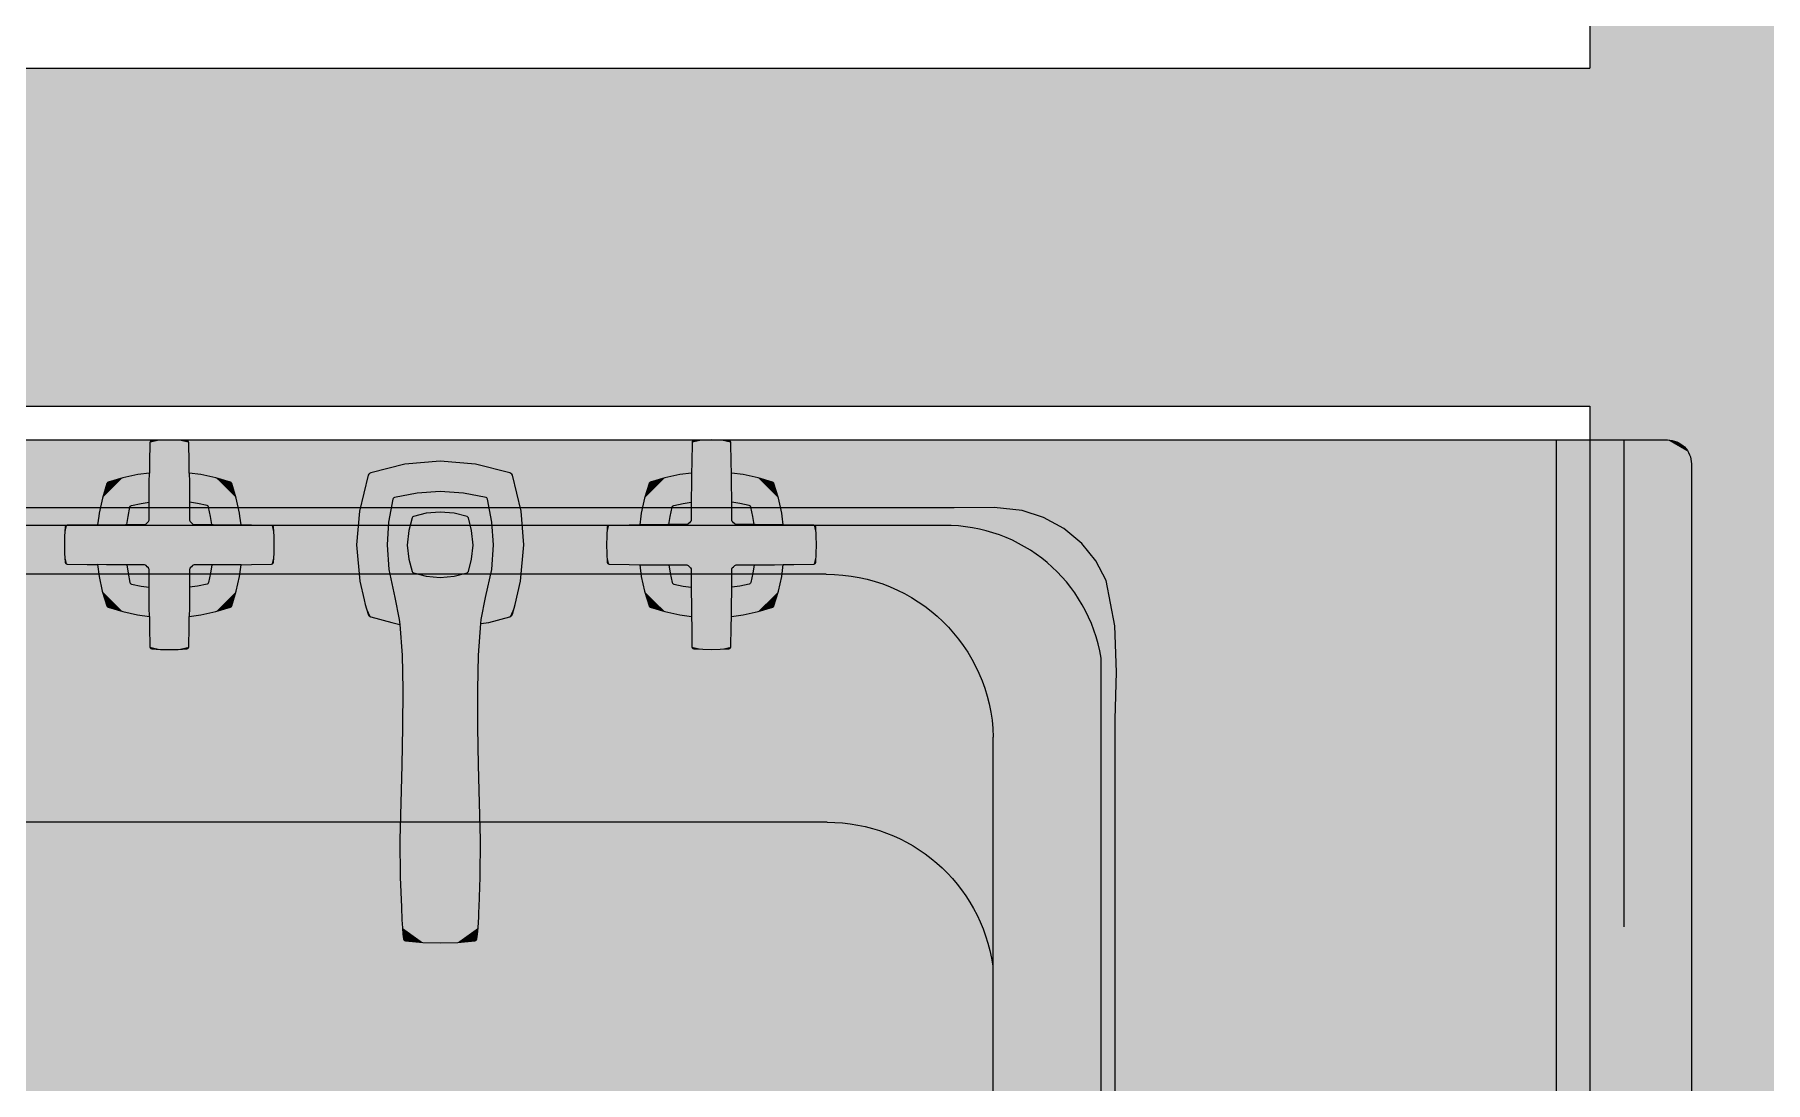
# Model space of a CAD drawing. Header units: inches. Extents: x 99 to 12024, y -5408 to 2559.
# Drawn here: x 8989.62 to 9015.21, y -5287.82 to -5272.32 of the extents above; entities that cross this region are included whole.
import ezdxf

# ---------------------------------------------------------------- set-up
doc = ezdxf.new("R2010")
doc.units = ezdxf.units.IN
doc.header["$LTSCALE"] = 96
doc.header["$MEASUREMENT"] = 0
doc.linetypes.add('Dot', pattern=[0.15, 0.075, -0.075])
for name, color, linetype, lineweight, true_color in [('Cabinets_  Base', 7, 'Dot', 5, 0xd4b6b5), ('Cabinets_ Countertops', 7, 'Continuous', 5, 0x804040), ('CAD_  Default', 7, 'Continuous', 18, 0x000000)]:
    doc.layers.add(name, color=color, linetype=linetype, lineweight=lineweight, true_color=true_color)
doc.layers.add('Fixtures_ Interior', color=231, linetype='Continuous', lineweight=0)
doc.layers.add('Walls_  Normal', color=6, linetype='Continuous', lineweight=13)

# ---------------------------------------------------------------- blocks, each defined once
blk = doc.blocks.new('K-19022-3  Park Falls Utility Sink CAD BLOCK')
at = {"layer": 'Fixtures_ Interior', "color": 17, "lineweight": 0, "true_color": 0x804040, "transparency": 33554687}
blk.add_lwpolyline([(-10.495, 2.554), (-10.493, 18.86), (-10.514, 19.551), (-10.488, 20.237), (-10.357, 20.906), (-10.206, 21.197), (-9.999, 21.454), (-9.734, 21.675), (-9.429, 21.841), (-9.113, 21.943), (-8.701, 21.986), (-8.106, 21.982), (8.106, 21.982)], dxfattribs=at)
blk.add_lwpolyline([(6.38, 21, -0.498732), (8.787, 18.594), (8.787, 3.748, -0.472781), (6.417, 1.378), (-6.319, 1.378, -0.363053), (-8.688, 3.748), (-8.688, 18.594, -0.407539), (-6.213, 21)], format="xyb", close=True, dxfattribs=at)
blk.add_lwpolyline([(-8.679, 15.211, -0.374246), (-6.228, 17.333), (6.365, 17.333, -0.437782), (8.789, 15.351)], format="xyb", dxfattribs=at)
at = {"layer": 'Fixtures_ Interior', "color": 7, "lineweight": 0, "true_color": 0xffffff, "transparency": 33554687}
for points in [[(-10.514, 19.551), (-10.488, 20.237), (-10.514, 19.551), (-8.106, 21.982)], [(-10.493, 18.86), (-10.514, 19.551), (-10.493, 18.86), (-8.106, 21.982)], [(-10.493, 18.86), (-8.106, 21.982), (-10.493, 18.86), (10.493, 18.86)], [(-9.113, 21.943), (-8.701, 21.986), (-9.113, 21.943), (-10.488, 20.237)], [(-10.488, 20.237), (-8.701, 21.986), (-10.488, 20.237), (-8.106, 21.982)], [(-10.488, 20.237), (-9.429, 21.841), (-10.488, 20.237), (-9.113, 21.943)], [(-10.357, 20.906), (-9.429, 21.841), (-10.357, 20.906), (-10.488, 20.237)], [(-9.734, 21.675), (-9.429, 21.841), (-9.734, 21.675), (-10.357, 20.906)], [(-8.106, 21.982), (8.106, 21.982), (-8.106, 21.982), (10.493, 18.86)], [(-10.357, 20.906), (-9.999, 21.454), (-10.357, 20.906), (-9.734, 21.675)], [(-10.206, 21.197), (-9.999, 21.454), (-10.206, 21.197), (-10.357, 20.906)], [(-10.493, 18.86), (10.493, 18.86), (-10.493, 18.86), (-10.495, 2.554)], [(-10.495, 2.554), (10.493, 18.86), (-10.495, 2.554), (8.106, 0.004)]]:
    blk.add_solid(points, dxfattribs=at)
blk = doc.blocks.new('K-16232-3  Margaux Widespread Bathroom Sink Faucet')
at = {"layer": 'Fixtures_ Interior', "color": 17, "lineweight": 0, "true_color": 0x804040, "transparency": 33554687}
for points in [[(-2.489, 6.167), (-2.474, 6.163), (-2.464, 6.153), (-2.459, 6.138), (-2.453, 6.009), (-2.45, 5.88), (-2.453, 5.752), (-2.459, 5.622), (-2.464, 5.608), (-2.474, 5.598), (-2.489, 5.593), (-2.785, 5.589), (-2.94, 5.586), (-2.962, 5.413), (-3.01, 5.193), (-3.077, 4.978), (-3.081, 4.97), (-3.087, 4.964), (-3.095, 4.959), (-3.312, 4.893), (-3.531, 4.845), (-3.703, 4.822), (-3.706, 4.668), (-3.71, 4.372), (-3.715, 4.357), (-3.725, 4.347), (-3.739, 4.342), (-3.869, 4.336), (-3.997, 4.333), (-4.126, 4.336), (-4.255, 4.342), (-4.27, 4.347), (-4.28, 4.357), (-4.284, 4.372), (-4.289, 4.668), (-4.291, 4.822), (-4.465, 4.845), (-4.684, 4.893), (-4.901, 4.959), (-4.909, 4.964), (-4.915, 4.97), (-4.919, 4.978), (-4.986, 5.193), (-5.034, 5.413), (-5.056, 5.587), (-5.21, 5.589), (-5.506, 5.594), (-5.521, 5.598), (-5.531, 5.608), (-5.536, 5.623), (-5.542, 5.752), (-5.545, 5.881), (-5.542, 6.009), (-5.536, 6.139), (-5.531, 6.153), (-5.521, 6.163), (-5.506, 6.168), (-5.21, 6.172), (-5.057, 6.175), (-5.039, 6.305), (-5.034, 6.349), (-4.985, 6.569), (-4.919, 6.784), (-4.915, 6.792), (-4.909, 6.799), (-4.9, 6.803), (-4.684, 6.869), (-4.463, 6.917), (-4.292, 6.94), (-4.289, 7.093), (-4.285, 7.389), (-4.28, 7.404), (-4.27, 7.414), (-4.256, 7.419), (-4.126, 7.425), (-3.998, 7.428), (-3.869, 7.425), (-3.74, 7.419), (-3.725, 7.414), (-3.715, 7.404), (-3.711, 7.389), (-3.706, 7.093), (-3.704, 6.94), (-3.533, 6.917), (-3.312, 6.869), (-3.095, 6.803), (-3.087, 6.799), (-3.081, 6.792), (-3.077, 6.784), (-3.011, 6.569), (-2.962, 6.349), (-2.957, 6.305), (-2.939, 6.174), (-2.785, 6.172)], [(2.939, 6.174), (2.957, 6.305), (2.962, 6.349), (3.011, 6.569), (3.077, 6.784), (3.081, 6.792), (3.087, 6.798), (3.095, 6.803), (3.312, 6.869), (3.533, 6.917), (3.704, 6.939), (3.706, 7.092), (3.711, 7.389), (3.715, 7.403), (3.725, 7.413), (3.74, 7.418), (3.869, 7.425), (3.998, 7.427), (4.126, 7.425), (4.256, 7.418), (4.27, 7.413), (4.28, 7.403), (4.285, 7.389), (4.289, 7.092), (4.292, 6.94), (4.463, 6.917), (4.684, 6.869), (4.9, 6.803), (4.909, 6.798), (4.915, 6.792), (4.919, 6.784), (4.985, 6.569), (5.034, 6.349), (5.039, 6.305), (5.057, 6.174), (5.21, 6.172), (5.506, 6.168), (5.521, 6.163), (5.531, 6.153), (5.536, 6.138), (5.542, 6.009), (5.545, 5.881), (5.542, 5.752), (5.536, 5.623), (5.531, 5.608), (5.521, 5.598), (5.506, 5.593), (5.21, 5.589), (5.056, 5.587), (5.034, 5.413), (4.986, 5.193), (4.919, 4.978), (4.915, 4.97), (4.909, 4.964), (4.901, 4.959), (4.684, 4.892), (4.465, 4.845), (4.291, 4.822), (4.289, 4.668), (4.284, 4.372), (4.28, 4.357), (4.27, 4.347), (4.255, 4.342), (4.126, 4.335), (3.997, 4.333), (3.869, 4.335), (3.739, 4.342), (3.725, 4.347), (3.715, 4.357), (3.71, 4.372), (3.706, 4.668), (3.703, 4.822), (3.531, 4.845), (3.312, 4.892), (3.095, 4.959), (3.087, 4.964), (3.081, 4.97), (3.077, 4.978), (3.01, 5.193), (2.962, 5.413), (2.94, 5.586), (2.785, 5.589), (2.489, 5.593), (2.474, 5.598), (2.464, 5.607), (2.459, 5.622), (2.453, 5.751), (2.45, 5.88), (2.453, 6.009), (2.459, 6.138), (2.464, 6.153), (2.474, 6.163), (2.489, 6.167), (2.785, 6.172)], [(-0.713, 4.732), (-1.022, 4.817), (-1.053, 4.839), (-1.062, 4.857), (-1.103, 4.999), (-1.183, 5.343), (-1.23, 5.881), (-1.19, 6.376), (-1.061, 6.906), (-1.052, 6.923), (-1.04, 6.935), (-1.022, 6.945), (-0.519, 7.07), (0.002, 7.113), (0.523, 7.07), (1.027, 6.945), (1.045, 6.935), (1.057, 6.923), (1.066, 6.906), (1.195, 6.376), (1.235, 5.881), (1.188, 5.343), (1.124, 5.067), (1.108, 4.999), (1.067, 4.857), (1.058, 4.839), (1.049, 4.83), (1.027, 4.817), (0.718, 4.732), (0.6, 4.703), (0.565, 4.248), (0.555, 3.74), (0.559, 3.184), (0.568, 2.623), (0.583, 2.066), (0.598, 1.521), (0.593, 0.969), (0.576, 0.525), (0.574, 0.459), (0.571, 0.409), (0.57, 0.387), (0.568, 0.341), (0.561, 0.224), (0.554, 0.126), (0.542, 0.057), (0.537, 0.043), (0.528, 0.033), (0.514, 0.028), (0.26, 0.007), (0.002, 0), (-0.255, 0.007), (-0.509, 0.028), (-0.523, 0.033), (-0.532, 0.043), (-0.537, 0.057), (-0.549, 0.126), (-0.558, 0.224), (-0.565, 0.383), (-0.566, 0.409), (-0.569, 0.459), (-0.572, 0.525), (-0.588, 0.969), (-0.592, 1.521), (-0.579, 2.066), (-0.563, 2.623), (-0.554, 3.184), (-0.551, 3.74), (-0.56, 4.248), (-0.596, 4.715)], [(0.417, 6.276), (0.465, 6.093), (0.488, 5.874), (0.465, 5.668), (0.417, 5.485), (0.413, 5.477), (0.406, 5.47), (0.397, 5.466), (0.208, 5.417), (0.002, 5.399), (-0.203, 5.417), (-0.393, 5.466), (-0.401, 5.47), (-0.406, 5.475), (-0.413, 5.485), (-0.461, 5.668), (-0.484, 5.876), (-0.461, 6.093), (-0.413, 6.276), (-0.407, 6.286), (-0.401, 6.291), (-0.393, 6.296), (-0.203, 6.345), (0.002, 6.363), (0.208, 6.345), (0.397, 6.296), (0.406, 6.291), (0.413, 6.286)]]:
    blk.add_lwpolyline(points, close=True, dxfattribs=at)
for points in [[(-5.057, 6.175), (-4.926, 6.176), (-4.642, 6.179), (-4.362, 6.179), (-4.351, 6.182), (-4.341, 6.189), (-4.323, 6.206), (-4.306, 6.224), (-4.299, 6.234), (-4.296, 6.245), (-4.296, 6.525), (-4.293, 6.809), (-4.292, 6.94)], [(-3.704, 6.94), (-3.702, 6.809), (-3.699, 6.525), (-3.699, 6.245), (-3.696, 6.234), (-3.689, 6.224), (-3.672, 6.206), (-3.654, 6.189), (-3.644, 6.182), (-3.633, 6.18), (-3.353, 6.18), (-2.939, 6.174)], [(3.704, 6.939), (3.702, 6.809), (3.699, 6.525), (3.699, 6.245), (3.696, 6.234), (3.689, 6.224), (3.672, 6.206), (3.654, 6.188), (3.644, 6.182), (3.633, 6.179), (3.353, 6.179), (2.939, 6.174)], [(5.057, 6.174), (4.926, 6.176), (4.642, 6.179), (4.362, 6.179), (4.351, 6.181), (4.341, 6.189), (4.323, 6.206), (4.306, 6.223), (4.299, 6.233), (4.296, 6.245), (4.296, 6.525), (4.293, 6.809), (4.292, 6.94)], [(-0.596, 4.715), (-0.601, 4.774), (-0.667, 5.1), (-0.757, 5.517), (-0.783, 5.877), (-0.76, 6.216), (-0.696, 6.555), (-0.691, 6.565), (-0.684, 6.573), (-0.674, 6.578), (-0.339, 6.643), (0.002, 6.665), (0.344, 6.642), (0.679, 6.578), (0.689, 6.573), (0.696, 6.565), (0.701, 6.555), (0.765, 6.216), (0.787, 5.877), (0.762, 5.517), (0.672, 5.1), (0.606, 4.774), (0.6, 4.703)], [(-4.625, 6.179), (-4.607, 6.3), (-4.578, 6.438), (-4.573, 6.449), (-4.565, 6.457), (-4.554, 6.462), (-4.415, 6.491), (-4.296, 6.508)], [(-3.371, 6.18), (-3.389, 6.3), (-3.418, 6.438), (-3.423, 6.449), (-3.431, 6.457), (-3.442, 6.462), (-3.581, 6.491), (-3.699, 6.508)], [(3.371, 6.179), (3.389, 6.3), (3.418, 6.438), (3.423, 6.449), (3.431, 6.457), (3.442, 6.462), (3.581, 6.49), (3.699, 6.508)], [(4.625, 6.179), (4.607, 6.3), (4.578, 6.438), (4.573, 6.449), (4.565, 6.457), (4.554, 6.462), (4.415, 6.49), (4.296, 6.508)], [(-4.291, 4.822), (-4.293, 4.952), (-4.296, 5.236), (-4.296, 5.516), (-4.298, 5.527), (-4.305, 5.537), (-4.323, 5.555), (-4.341, 5.573), (-4.351, 5.58), (-4.362, 5.582), (-4.642, 5.582), (-4.926, 5.585), (-5.056, 5.587)], [(-4.625, 5.582), (-4.607, 5.462), (-4.578, 5.324), (-4.573, 5.313), (-4.565, 5.305), (-4.554, 5.3), (-4.415, 5.271), (-4.296, 5.253)], [(-2.94, 5.586), (-3.353, 5.582), (-3.633, 5.582), (-3.644, 5.579), (-3.654, 5.572), (-3.672, 5.555), (-3.689, 5.537), (-3.696, 5.527), (-3.699, 5.516), (-3.699, 5.236), (-3.702, 4.952), (-3.703, 4.822)], [(-3.371, 5.582), (-3.389, 5.462), (-3.418, 5.324), (-3.423, 5.313), (-3.431, 5.305), (-3.442, 5.3), (-3.581, 5.271), (-3.699, 5.253)], [(2.94, 5.586), (3.353, 5.582), (3.633, 5.582), (3.644, 5.579), (3.654, 5.572), (3.672, 5.555), (3.689, 5.537), (3.696, 5.527), (3.699, 5.515), (3.699, 5.235), (3.702, 4.951), (3.703, 4.822)], [(3.371, 5.582), (3.389, 5.462), (3.418, 5.324), (3.423, 5.313), (3.431, 5.305), (3.442, 5.3), (3.581, 5.271), (3.699, 5.253)], [(4.291, 4.822), (4.293, 4.951), (4.296, 5.235), (4.296, 5.515), (4.298, 5.527), (4.305, 5.537), (4.323, 5.555), (4.341, 5.572), (4.351, 5.58), (4.362, 5.582), (4.642, 5.582), (4.926, 5.585), (5.056, 5.587)], [(4.625, 5.582), (4.607, 5.462), (4.578, 5.324), (4.573, 5.313), (4.565, 5.305), (4.554, 5.3), (4.415, 5.271), (4.296, 5.253)]]:
    blk.add_lwpolyline(points, dxfattribs=at)
at = {"layer": 'Fixtures_ Interior', "color": 7, "lineweight": 0, "true_color": 0xffffff, "transparency": 33554687}
for points in [[(-4.126, 7.425), (-3.998, 7.428), (-4.126, 7.425), (-4.289, 7.093)], [(-3.998, 7.428), (-3.706, 7.093), (-3.998, 7.428), (-4.289, 7.093)], [(-4.285, 7.389), (-4.126, 7.425), (-4.285, 7.389), (-4.289, 7.093)], [(-4.256, 7.419), (-4.126, 7.425), (-4.256, 7.419), (-4.285, 7.389)], [(-4.285, 7.389), (-4.27, 7.414), (-4.285, 7.389), (-4.256, 7.419)], [(-4.28, 7.404), (-4.27, 7.414), (-4.28, 7.404), (-4.285, 7.389)], [(-3.869, 7.425), (-3.706, 7.093), (-3.869, 7.425), (-3.998, 7.428)], [(-3.869, 7.425), (-3.711, 7.389), (-3.869, 7.425), (-3.706, 7.093)], [(-3.74, 7.419), (-3.711, 7.389), (-3.74, 7.419), (-3.869, 7.425)], [(-3.725, 7.414), (-3.711, 7.389), (-3.725, 7.414), (-3.74, 7.419)], [(-3.715, 7.404), (-3.711, 7.389), (-3.715, 7.404), (-3.725, 7.414)], [(3.869, 7.425), (3.998, 7.427), (3.869, 7.425), (3.706, 7.092)], [(3.998, 7.427), (4.289, 7.092), (3.998, 7.427), (3.706, 7.092)], [(3.711, 7.389), (3.869, 7.425), (3.711, 7.389), (3.706, 7.092)], [(3.74, 7.418), (3.869, 7.425), (3.74, 7.418), (3.711, 7.389)], [(3.711, 7.389), (3.725, 7.413), (3.711, 7.389), (3.74, 7.418)], [(3.715, 7.403), (3.725, 7.413), (3.715, 7.403), (3.711, 7.389)], [(4.126, 7.425), (4.289, 7.092), (4.126, 7.425), (3.998, 7.427)], [(4.126, 7.425), (4.285, 7.389), (4.126, 7.425), (4.289, 7.092)], [(4.256, 7.418), (4.285, 7.389), (4.256, 7.418), (4.126, 7.425)], [(4.27, 7.413), (4.285, 7.389), (4.27, 7.413), (4.256, 7.418)], [(4.28, 7.403), (4.285, 7.389), (4.28, 7.403), (4.27, 7.413)], [(-5.039, 6.305), (-4.292, 6.94), (-5.039, 6.305), (-5.057, 6.175)], [(-5.057, 6.175), (-4.292, 6.94), (-5.057, 6.175), (-2.939, 6.174)], [(-4.463, 6.917), (-4.292, 6.94), (-4.463, 6.917), (-5.039, 6.305)], [(-5.034, 6.349), (-4.463, 6.917), (-5.034, 6.349), (-5.039, 6.305)], [(-4.684, 6.869), (-4.463, 6.917), (-4.684, 6.869), (-5.034, 6.349)], [(-4.289, 7.093), (-3.706, 7.093), (-4.289, 7.093), (-4.292, 6.94)], [(-3.706, 7.093), (-3.704, 6.94), (-3.706, 7.093), (-4.292, 6.94)], [(-4.292, 6.94), (-3.704, 6.94), (-4.292, 6.94), (-2.939, 6.174)], [(-3.533, 6.917), (-2.957, 6.305), (-3.533, 6.917), (-3.704, 6.94)], [(-3.704, 6.94), (-2.957, 6.305), (-3.704, 6.94), (-2.939, 6.174)], [(-3.312, 6.869), (-2.962, 6.349), (-3.312, 6.869), (-3.533, 6.917)], [(-2.962, 6.349), (-2.957, 6.305), (-2.962, 6.349), (-3.533, 6.917)], [(-1.19, 6.376), (0.002, 7.113), (-1.19, 6.376), (-1.23, 5.881)], [(0.002, 7.113), (1.235, 5.881), (0.002, 7.113), (-1.23, 5.881)], [(-0.519, 7.07), (0.002, 7.113), (-0.519, 7.07), (-1.19, 6.376)], [(-1.19, 6.376), (-1.061, 6.906), (-1.19, 6.376), (-0.519, 7.07)], [(-1.061, 6.906), (-1.022, 6.945), (-1.061, 6.906), (-0.519, 7.07)], [(-1.04, 6.935), (-1.022, 6.945), (-1.04, 6.935), (-1.061, 6.906)], [(-1.061, 6.906), (-1.052, 6.923), (-1.061, 6.906), (-1.04, 6.935)], [(0.523, 7.07), (1.195, 6.376), (0.523, 7.07), (0.002, 7.113)], [(1.195, 6.376), (1.235, 5.881), (1.195, 6.376), (0.002, 7.113)], [(0.523, 7.07), (1.027, 6.945), (0.523, 7.07), (1.066, 6.906)], [(1.066, 6.906), (1.195, 6.376), (1.066, 6.906), (0.523, 7.07)], [(1.027, 6.945), (1.045, 6.935), (1.027, 6.945), (1.066, 6.906)], [(1.045, 6.935), (1.057, 6.923), (1.045, 6.935), (1.066, 6.906)], [(2.939, 6.174), (3.704, 6.939), (2.939, 6.174), (4.292, 6.94)], [(4.292, 6.94), (5.057, 6.174), (4.292, 6.94), (2.939, 6.174)], [(2.939, 6.174), (2.957, 6.305), (2.939, 6.174), (3.704, 6.939)], [(2.957, 6.305), (3.533, 6.917), (2.957, 6.305), (3.704, 6.939)], [(2.957, 6.305), (2.962, 6.349), (2.957, 6.305), (3.533, 6.917)], [(2.962, 6.349), (3.312, 6.869), (2.962, 6.349), (3.533, 6.917)], [(3.704, 6.939), (3.706, 7.092), (3.704, 6.939), (4.292, 6.94)], [(3.706, 7.092), (4.289, 7.092), (3.706, 7.092), (4.292, 6.94)], [(4.463, 6.917), (5.039, 6.305), (4.463, 6.917), (4.292, 6.94)], [(4.292, 6.94), (5.039, 6.305), (4.292, 6.94), (5.057, 6.174)], [(4.684, 6.869), (5.034, 6.349), (4.684, 6.869), (4.463, 6.917)], [(5.034, 6.349), (5.039, 6.305), (5.034, 6.349), (4.463, 6.917)], [(-4.985, 6.569), (-4.684, 6.869), (-4.985, 6.569), (-5.034, 6.349)], [(-4.919, 6.784), (-4.684, 6.869), (-4.919, 6.784), (-4.985, 6.569)], [(-4.9, 6.803), (-4.684, 6.869), (-4.9, 6.803), (-4.919, 6.784)], [(-4.919, 6.784), (-4.915, 6.792), (-4.919, 6.784), (-4.9, 6.803)], [(-4.915, 6.792), (-4.909, 6.799), (-4.915, 6.792), (-4.9, 6.803)], [(-3.011, 6.569), (-2.962, 6.349), (-3.011, 6.569), (-3.312, 6.869)], [(-3.095, 6.803), (-3.077, 6.784), (-3.095, 6.803), (-3.312, 6.869)], [(-3.312, 6.869), (-3.077, 6.784), (-3.312, 6.869), (-3.011, 6.569)], [(-3.095, 6.803), (-3.087, 6.799), (-3.095, 6.803), (-3.081, 6.792)], [(-3.081, 6.792), (-3.077, 6.784), (-3.081, 6.792), (-3.095, 6.803)], [(3.011, 6.569), (3.312, 6.869), (3.011, 6.569), (2.962, 6.349)], [(3.011, 6.569), (3.077, 6.784), (3.011, 6.569), (3.312, 6.869)], [(3.077, 6.784), (3.095, 6.803), (3.077, 6.784), (3.312, 6.869)], [(3.081, 6.792), (3.095, 6.803), (3.081, 6.792), (3.077, 6.784)], [(3.087, 6.798), (3.095, 6.803), (3.087, 6.798), (3.081, 6.792)], [(4.985, 6.569), (5.034, 6.349), (4.985, 6.569), (4.684, 6.869)], [(4.9, 6.803), (4.919, 6.784), (4.9, 6.803), (4.684, 6.869)], [(4.684, 6.869), (4.919, 6.784), (4.684, 6.869), (4.985, 6.569)], [(4.9, 6.803), (4.909, 6.798), (4.9, 6.803), (4.915, 6.792)], [(4.915, 6.792), (4.919, 6.784), (4.915, 6.792), (4.9, 6.803)], [(-5.545, 5.881), (-5.542, 6.009), (-5.545, 5.881), (-5.21, 6.172)], [(-5.21, 5.589), (-5.545, 5.881), (-5.21, 5.589), (-5.21, 6.172)], [(-5.506, 6.168), (-5.21, 6.172), (-5.506, 6.168), (-5.542, 6.009)], [(-5.536, 6.139), (-5.506, 6.168), (-5.536, 6.139), (-5.542, 6.009)], [(-5.531, 6.153), (-5.506, 6.168), (-5.531, 6.153), (-5.536, 6.139)], [(-5.521, 6.163), (-5.506, 6.168), (-5.521, 6.163), (-5.531, 6.153)], [(-5.21, 5.589), (-5.21, 6.172), (-5.21, 5.589), (-5.057, 6.175)], [(-5.056, 5.587), (-5.21, 5.589), (-5.056, 5.587), (-5.057, 6.175)], [(-5.057, 6.175), (-2.939, 6.174), (-5.057, 6.175), (-5.056, 5.587)], [(-5.056, 5.587), (-2.939, 6.174), (-5.056, 5.587), (-4.291, 4.822)], [(-4.291, 4.822), (-2.939, 6.174), (-4.291, 4.822), (-2.94, 5.586)], [(-2.785, 5.589), (-2.94, 5.586), (-2.785, 5.589), (-2.939, 6.174)], [(-2.785, 6.172), (-2.785, 5.589), (-2.785, 6.172), (-2.939, 6.174)], [(-2.785, 6.172), (-2.489, 6.167), (-2.785, 6.172), (-2.453, 6.009)], [(-2.785, 6.172), (-2.453, 6.009), (-2.785, 6.172), (-2.45, 5.88)], [(-2.785, 6.172), (-2.45, 5.88), (-2.785, 6.172), (-2.785, 5.589)], [(-2.489, 6.167), (-2.474, 6.163), (-2.489, 6.167), (-2.464, 6.153)], [(-2.464, 6.153), (-2.459, 6.138), (-2.464, 6.153), (-2.489, 6.167)], [(-2.489, 6.167), (-2.459, 6.138), (-2.489, 6.167), (-2.453, 6.009)], [(2.785, 6.172), (2.785, 5.589), (2.785, 6.172), (2.45, 5.88)], [(2.45, 5.88), (2.453, 6.009), (2.45, 5.88), (2.785, 6.172)], [(2.785, 6.172), (2.453, 6.009), (2.785, 6.172), (2.489, 6.167)], [(2.453, 6.009), (2.459, 6.138), (2.453, 6.009), (2.489, 6.167)], [(2.464, 6.153), (2.489, 6.167), (2.464, 6.153), (2.459, 6.138)], [(2.474, 6.163), (2.489, 6.167), (2.474, 6.163), (2.464, 6.153)], [(2.94, 5.586), (2.785, 5.589), (2.94, 5.586), (2.939, 6.174)], [(2.939, 6.174), (2.785, 5.589), (2.939, 6.174), (2.785, 6.172)], [(5.057, 6.174), (5.056, 5.587), (5.057, 6.174), (2.939, 6.174)], [(2.939, 6.174), (5.056, 5.587), (2.939, 6.174), (4.291, 4.822)], [(2.94, 5.586), (2.939, 6.174), (2.94, 5.586), (4.291, 4.822)], [(5.21, 5.589), (5.056, 5.587), (5.21, 5.589), (5.057, 6.174)], [(5.21, 6.172), (5.21, 5.589), (5.21, 6.172), (5.057, 6.174)], [(5.506, 6.168), (5.542, 6.009), (5.506, 6.168), (5.21, 6.172)], [(5.21, 6.172), (5.542, 6.009), (5.21, 6.172), (5.545, 5.881)], [(5.21, 6.172), (5.545, 5.881), (5.21, 6.172), (5.21, 5.589)], [(5.521, 6.163), (5.531, 6.153), (5.521, 6.163), (5.506, 6.168)], [(5.506, 6.168), (5.531, 6.153), (5.506, 6.168), (5.536, 6.138)], [(5.536, 6.138), (5.542, 6.009), (5.536, 6.138), (5.506, 6.168)], [(-5.21, 5.589), (-5.542, 5.752), (-5.21, 5.589), (-5.545, 5.881)], [(-2.45, 5.88), (-2.453, 5.752), (-2.45, 5.88), (-2.785, 5.589)], [(-0.596, 4.715), (-1.183, 5.343), (-0.596, 4.715), (-1.23, 5.881)], [(-1.23, 5.881), (1.235, 5.881), (-1.23, 5.881), (-0.596, 4.715)], [(1.235, 5.881), (0.6, 4.703), (1.235, 5.881), (-0.596, 4.715)], [(1.188, 5.343), (0.6, 4.703), (1.188, 5.343), (1.235, 5.881)], [(2.785, 5.589), (2.453, 5.751), (2.785, 5.589), (2.45, 5.88)], [(5.545, 5.881), (5.542, 5.752), (5.545, 5.881), (5.21, 5.589)], [(-5.536, 5.623), (-5.542, 5.752), (-5.536, 5.623), (-5.506, 5.594)], [(-5.506, 5.594), (-5.542, 5.752), (-5.506, 5.594), (-5.21, 5.589)], [(-5.506, 5.594), (-5.531, 5.608), (-5.506, 5.594), (-5.536, 5.623)], [(-2.453, 5.752), (-2.489, 5.593), (-2.453, 5.752), (-2.785, 5.589)], [(-2.459, 5.622), (-2.489, 5.593), (-2.459, 5.622), (-2.453, 5.752)], [(-2.464, 5.608), (-2.489, 5.593), (-2.464, 5.608), (-2.459, 5.622)], [(2.459, 5.622), (2.453, 5.751), (2.459, 5.622), (2.489, 5.593)], [(2.489, 5.593), (2.453, 5.751), (2.489, 5.593), (2.785, 5.589)], [(2.464, 5.607), (2.459, 5.622), (2.464, 5.607), (2.489, 5.593)], [(5.506, 5.593), (5.21, 5.589), (5.506, 5.593), (5.542, 5.752)], [(5.536, 5.623), (5.506, 5.593), (5.536, 5.623), (5.542, 5.752)], [(5.531, 5.608), (5.506, 5.593), (5.531, 5.608), (5.536, 5.623)], [(-5.521, 5.598), (-5.531, 5.608), (-5.521, 5.598), (-5.506, 5.594)], [(-5.034, 5.413), (-5.056, 5.587), (-5.034, 5.413), (-4.465, 4.845)], [(-4.465, 4.845), (-5.056, 5.587), (-4.465, 4.845), (-4.291, 4.822)], [(-4.684, 4.893), (-4.986, 5.193), (-4.684, 4.893), (-5.034, 5.413)], [(-4.465, 4.845), (-4.684, 4.893), (-4.465, 4.845), (-5.034, 5.413)], [(-2.94, 5.586), (-3.703, 4.822), (-2.94, 5.586), (-4.291, 4.822)], [(-2.962, 5.413), (-3.703, 4.822), (-2.962, 5.413), (-2.94, 5.586)], [(-3.531, 4.845), (-3.703, 4.822), (-3.531, 4.845), (-2.962, 5.413)], [(-2.962, 5.413), (-3.312, 4.893), (-2.962, 5.413), (-3.531, 4.845)], [(-2.962, 5.413), (-3.01, 5.193), (-2.962, 5.413), (-3.312, 4.893)], [(-2.474, 5.598), (-2.489, 5.593), (-2.474, 5.598), (-2.464, 5.608)], [(2.489, 5.593), (2.474, 5.598), (2.489, 5.593), (2.464, 5.607)], [(2.962, 5.413), (2.94, 5.586), (2.962, 5.413), (3.703, 4.822)], [(3.703, 4.822), (2.94, 5.586), (3.703, 4.822), (4.291, 4.822)], [(3.703, 4.822), (3.531, 4.845), (3.703, 4.822), (2.962, 5.413)], [(3.01, 5.193), (2.962, 5.413), (3.01, 5.193), (3.312, 4.892)], [(3.312, 4.892), (2.962, 5.413), (3.312, 4.892), (3.531, 4.845)], [(4.465, 4.845), (4.291, 4.822), (4.465, 4.845), (5.056, 5.587)], [(5.056, 5.587), (5.034, 5.413), (5.056, 5.587), (4.465, 4.845)], [(5.034, 5.413), (4.684, 4.892), (5.034, 5.413), (4.465, 4.845)], [(5.034, 5.413), (4.986, 5.193), (5.034, 5.413), (4.684, 4.892)], [(5.521, 5.598), (5.506, 5.593), (5.521, 5.598), (5.531, 5.608)], [(-4.919, 4.978), (-4.986, 5.193), (-4.919, 4.978), (-4.684, 4.893)], [(-3.01, 5.193), (-3.077, 4.978), (-3.01, 5.193), (-3.312, 4.893)], [(-1.103, 4.999), (-1.183, 5.343), (-1.103, 4.999), (-0.713, 4.732)], [(-0.713, 4.732), (-1.183, 5.343), (-0.713, 4.732), (-0.596, 4.715)], [(0.718, 4.732), (0.6, 4.703), (0.718, 4.732), (1.188, 5.343)], [(1.124, 5.067), (0.718, 4.732), (1.124, 5.067), (1.188, 5.343)], [(3.312, 4.892), (3.077, 4.978), (3.312, 4.892), (3.01, 5.193)], [(4.986, 5.193), (4.919, 4.978), (4.986, 5.193), (4.684, 4.892)], [(-4.901, 4.959), (-4.915, 4.97), (-4.901, 4.959), (-4.919, 4.978)], [(-4.684, 4.893), (-4.901, 4.959), (-4.684, 4.893), (-4.919, 4.978)], [(-4.909, 4.964), (-4.915, 4.97), (-4.909, 4.964), (-4.901, 4.959)], [(-3.077, 4.978), (-3.095, 4.959), (-3.077, 4.978), (-3.312, 4.893)], [(-3.081, 4.97), (-3.095, 4.959), (-3.081, 4.97), (-3.077, 4.978)], [(-3.087, 4.964), (-3.095, 4.959), (-3.087, 4.964), (-3.081, 4.97)], [(-1.022, 4.817), (-1.062, 4.857), (-1.022, 4.817), (-1.103, 4.999)], [(-0.713, 4.732), (-1.022, 4.817), (-0.713, 4.732), (-1.103, 4.999)], [(-1.053, 4.839), (-1.062, 4.857), (-1.053, 4.839), (-1.022, 4.817)], [(1.108, 4.999), (0.718, 4.732), (1.108, 4.999), (1.124, 5.067)], [(1.027, 4.817), (0.718, 4.732), (1.027, 4.817), (1.108, 4.999)], [(1.067, 4.857), (1.027, 4.817), (1.067, 4.857), (1.108, 4.999)], [(1.049, 4.83), (1.027, 4.817), (1.049, 4.83), (1.067, 4.857)], [(1.067, 4.857), (1.058, 4.839), (1.067, 4.857), (1.049, 4.83)], [(3.081, 4.97), (3.077, 4.978), (3.081, 4.97), (3.095, 4.959)], [(3.095, 4.959), (3.077, 4.978), (3.095, 4.959), (3.312, 4.892)], [(3.095, 4.959), (3.087, 4.964), (3.095, 4.959), (3.081, 4.97)], [(4.919, 4.978), (4.901, 4.959), (4.919, 4.978), (4.684, 4.892)], [(4.915, 4.97), (4.901, 4.959), (4.915, 4.97), (4.919, 4.978)], [(4.909, 4.964), (4.901, 4.959), (4.909, 4.964), (4.915, 4.97)], [(-4.291, 4.822), (-3.703, 4.822), (-4.291, 4.822), (-3.706, 4.668)], [(-4.289, 4.668), (-4.291, 4.822), (-4.289, 4.668), (-3.706, 4.668)], [(-4.284, 4.372), (-4.289, 4.668), (-4.284, 4.372), (-4.126, 4.336)], [(-3.706, 4.668), (-3.997, 4.333), (-3.706, 4.668), (-4.289, 4.668)], [(-4.289, 4.668), (-3.997, 4.333), (-4.289, 4.668), (-4.126, 4.336)], [(-3.869, 4.336), (-3.997, 4.333), (-3.869, 4.336), (-3.706, 4.668)], [(-3.706, 4.668), (-3.71, 4.372), (-3.706, 4.668), (-3.869, 4.336)], [(-0.596, 4.715), (0.6, 4.703), (-0.596, 4.715), (-0.56, 4.248)], [(0.6, 4.703), (0.565, 4.248), (0.6, 4.703), (-0.56, 4.248)], [(3.703, 4.822), (4.291, 4.822), (3.703, 4.822), (3.706, 4.668)], [(3.706, 4.668), (4.291, 4.822), (3.706, 4.668), (4.289, 4.668)], [(3.869, 4.335), (3.71, 4.372), (3.869, 4.335), (3.706, 4.668)], [(3.997, 4.333), (3.869, 4.335), (3.997, 4.333), (3.706, 4.668)], [(3.997, 4.333), (3.706, 4.668), (3.997, 4.333), (4.289, 4.668)], [(3.997, 4.333), (4.289, 4.668), (3.997, 4.333), (4.126, 4.335)], [(4.289, 4.668), (4.284, 4.372), (4.289, 4.668), (4.126, 4.335)], [(-4.27, 4.347), (-4.28, 4.357), (-4.27, 4.347), (-4.284, 4.372)], [(-4.255, 4.342), (-4.27, 4.347), (-4.255, 4.342), (-4.284, 4.372)], [(-4.126, 4.336), (-4.255, 4.342), (-4.126, 4.336), (-4.284, 4.372)], [(-3.71, 4.372), (-3.739, 4.342), (-3.71, 4.372), (-3.869, 4.336)], [(-3.725, 4.347), (-3.739, 4.342), (-3.725, 4.347), (-3.71, 4.372)], [(-3.71, 4.372), (-3.715, 4.357), (-3.71, 4.372), (-3.725, 4.347)], [(3.715, 4.357), (3.71, 4.372), (3.715, 4.357), (3.725, 4.347)], [(3.725, 4.347), (3.71, 4.372), (3.725, 4.347), (3.739, 4.342)], [(3.739, 4.342), (3.71, 4.372), (3.739, 4.342), (3.869, 4.335)], [(4.284, 4.372), (4.255, 4.342), (4.284, 4.372), (4.126, 4.335)], [(4.27, 4.347), (4.255, 4.342), (4.27, 4.347), (4.284, 4.372)], [(4.284, 4.372), (4.28, 4.357), (4.284, 4.372), (4.27, 4.347)], [(0.565, 4.248), (-0.551, 3.74), (0.565, 4.248), (-0.56, 4.248)], [(0.555, 3.74), (-0.551, 3.74), (0.555, 3.74), (0.565, 4.248)], [(-0.554, 3.184), (-0.551, 3.74), (-0.554, 3.184), (0.559, 3.184)], [(0.559, 3.184), (-0.551, 3.74), (0.559, 3.184), (0.555, 3.74)], [(0.568, 2.623), (-0.563, 2.623), (0.568, 2.623), (0.559, 3.184)], [(0.559, 3.184), (-0.563, 2.623), (0.559, 3.184), (-0.554, 3.184)], [(-0.579, 2.066), (-0.563, 2.623), (-0.579, 2.066), (0.583, 2.066)], [(0.583, 2.066), (-0.563, 2.623), (0.583, 2.066), (0.568, 2.623)], [(0.598, 1.521), (-0.592, 1.521), (0.598, 1.521), (0.583, 2.066)], [(0.583, 2.066), (-0.592, 1.521), (0.583, 2.066), (-0.579, 2.066)], [(-0.588, 0.969), (-0.592, 1.521), (-0.588, 0.969), (0.593, 0.969)], [(0.593, 0.969), (-0.592, 1.521), (0.593, 0.969), (0.598, 1.521)], [(0.593, 0.969), (-0.572, 0.525), (0.593, 0.969), (-0.588, 0.969)], [(0.576, 0.525), (-0.572, 0.525), (0.576, 0.525), (0.593, 0.969)], [(0.002, 0), (-0.569, 0.459), (0.002, 0), (-0.572, 0.525)], [(0.576, 0.525), (0.002, 0), (0.576, 0.525), (-0.572, 0.525)], [(0.576, 0.525), (0.574, 0.459), (0.576, 0.525), (0.002, 0)], [(-0.566, 0.409), (-0.569, 0.459), (-0.566, 0.409), (0.002, 0)], [(-0.255, 0.007), (-0.565, 0.383), (-0.255, 0.007), (-0.566, 0.409)], [(0.002, 0), (-0.255, 0.007), (0.002, 0), (-0.566, 0.409)], [(-0.558, 0.224), (-0.565, 0.383), (-0.558, 0.224), (-0.255, 0.007)], [(0.574, 0.459), (0.571, 0.409), (0.574, 0.459), (0.002, 0)], [(0.571, 0.409), (0.26, 0.007), (0.571, 0.409), (0.002, 0)], [(0.571, 0.409), (0.57, 0.387), (0.571, 0.409), (0.26, 0.007)], [(0.57, 0.387), (0.568, 0.341), (0.57, 0.387), (0.26, 0.007)], [(0.568, 0.341), (0.561, 0.224), (0.568, 0.341), (0.26, 0.007)], [(-0.549, 0.126), (-0.558, 0.224), (-0.549, 0.126), (-0.255, 0.007)], [(-0.509, 0.028), (-0.537, 0.057), (-0.509, 0.028), (-0.549, 0.126)], [(-0.255, 0.007), (-0.509, 0.028), (-0.255, 0.007), (-0.549, 0.126)], [(-0.532, 0.043), (-0.537, 0.057), (-0.532, 0.043), (-0.523, 0.033)], [(-0.523, 0.033), (-0.537, 0.057), (-0.523, 0.033), (-0.509, 0.028)], [(0.561, 0.224), (0.554, 0.126), (0.561, 0.224), (0.26, 0.007)], [(0.554, 0.126), (0.514, 0.028), (0.554, 0.126), (0.26, 0.007)], [(0.542, 0.057), (0.514, 0.028), (0.542, 0.057), (0.554, 0.126)], [(0.537, 0.043), (0.514, 0.028), (0.537, 0.043), (0.542, 0.057)], [(0.528, 0.033), (0.514, 0.028), (0.528, 0.033), (0.537, 0.043)]]:
    blk.add_solid(points, dxfattribs=at)

msp = doc.modelspace()

# ---------------------------------------------------------------- linework, layer by layer
at = {"layer": 'Cabinets_  Base', "transparency": 33554687}
for p, q in [((8977.116, -5278.318), (9013.116, -5278.318)), ((9013.116, -5278.318), (9013.116, -5302.318))]:
    msp.add_line(p, q, dxfattribs=at)
msp.add_lwpolyline([(8977.116, -5278.318), (9013.116, -5278.318), (9013.116, -5302.318), (8977.116, -5302.318)], close=True, dxfattribs=at)
at = {"layer": 'Cabinets_  Base', "color": 252, "true_color": 0x949494, "transparency": 33554623}
for points in [[(9013.116, -5278.318), (9013.116, -5302.318), (9013.116, -5278.318), (8977.116, -5278.318)], [(8977.116, -5278.318), (9013.116, -5302.318), (8977.116, -5278.318), (8977.116, -5302.318)]]:
    msp.add_solid(points, dxfattribs=at)
at = {"layer": 'Cabinets_ Countertops', "transparency": 33554687}
for points in [[(8976.47, -5303.318, -0.414214), (8976.116, -5302.964), (8976.116, -5278.672, -0.414214), (8976.47, -5278.318), (9013.763, -5278.318, -0.414214), (9014.116, -5278.672), (9014.116, -5302.964, -0.414214), (9013.763, -5303.318)], [(8986.237, -5279.583, 0.315636), (8984.862, -5281.468), (8984.856, -5299.735, 0.307064), (8986.13, -5301.011), (9003.611, -5301.011, 0.367371), (9005.389, -5299.692), (9005.385, -5281.543, 0.372004), (9003.061, -5279.583)]]:
    msp.add_lwpolyline(points, format="xyb", close=True, dxfattribs=at)
at = {"layer": 'CAD_  Default', "transparency": 33554687}
for points in [[(8976.47, -5303.318, -0.414214), (8976.116, -5302.964), (8976.116, -5278.672, -0.414214), (8976.47, -5278.318), (9013.763, -5278.318, -0.414214), (9014.116, -5278.672), (9014.116, -5302.964, -0.414214), (9013.763, -5303.318)], [(8986.237, -5279.583, 0.315636), (8984.862, -5281.468), (8984.856, -5299.735, 0.307064), (8986.13, -5301.011), (9003.611, -5301.011, 0.367371), (9005.389, -5299.692), (9005.385, -5281.543, 0.372004), (9003.061, -5279.583)]]:
    msp.add_lwpolyline(points, format="xyb", close=True, dxfattribs=at)
at = {"layer": 'CAD_  Default', "color": 252, "true_color": 0x949494, "transparency": 33554623}
for points in [[(8976.47, -5278.318), (9013.763, -5278.318), (8976.47, -5278.318), (9003.061, -5279.583)], [(8986.237, -5279.583), (8976.47, -5278.318), (8986.237, -5279.583), (9003.061, -5279.583)], [(9013.763, -5278.318), (9003.088, -5279.583), (9013.763, -5278.318), (9003.061, -5279.583)], [(9003.392, -5279.602), (9003.088, -5279.583), (9003.392, -5279.602), (9013.763, -5278.318)], [(9013.763, -5278.318), (9003.69, -5279.662), (9013.763, -5278.318), (9003.392, -5279.602)], [(9003.978, -5279.76), (9003.69, -5279.662), (9003.978, -5279.76), (9013.763, -5278.318)], [(9013.763, -5278.318), (9004.251, -5279.894), (9013.763, -5278.318), (9003.978, -5279.76)], [(9004.504, -5280.063), (9004.251, -5279.894), (9004.504, -5280.063), (9013.763, -5278.318)], [(9013.763, -5278.318), (9004.733, -5280.264), (9013.763, -5278.318), (9004.504, -5280.063)], [(9004.933, -5280.493), (9004.733, -5280.264), (9004.933, -5280.493), (9013.763, -5278.318)], [(9013.763, -5278.318), (9005.102, -5280.746), (9013.763, -5278.318), (9004.933, -5280.493)], [(9005.237, -5281.019), (9005.102, -5280.746), (9005.237, -5281.019), (9013.763, -5278.318)], [(9013.763, -5278.318), (9005.335, -5281.307), (9013.763, -5278.318), (9005.237, -5281.019)], [(9005.385, -5281.543), (9005.335, -5281.307), (9005.385, -5281.543), (9013.763, -5278.318)], [(9013.763, -5278.318), (9014.116, -5278.672), (9013.763, -5278.318), (9005.385, -5281.543)], [(9013.763, -5278.318), (9013.809, -5278.321), (9013.763, -5278.318), (9013.854, -5278.33)], [(9013.854, -5278.33), (9013.898, -5278.345), (9013.854, -5278.33), (9013.763, -5278.318)], [(9013.898, -5278.345), (9014.069, -5278.495), (9013.898, -5278.345), (9013.763, -5278.318)], [(9014.069, -5278.495), (9014.089, -5278.536), (9014.069, -5278.495), (9013.763, -5278.318)], [(9013.763, -5278.318), (9014.089, -5278.536), (9013.763, -5278.318), (9014.116, -5278.672)], [(9013.898, -5278.345), (9013.939, -5278.365), (9013.898, -5278.345), (9014.013, -5278.422)], [(9014.013, -5278.422), (9014.069, -5278.495), (9014.013, -5278.422), (9013.898, -5278.345)], [(9013.939, -5278.365), (9013.978, -5278.391), (9013.939, -5278.365), (9014.013, -5278.422)], [(9014.013, -5278.422), (9014.043, -5278.456), (9014.013, -5278.422), (9014.069, -5278.495)], [(9014.104, -5278.58), (9014.113, -5278.625), (9014.104, -5278.58), (9014.089, -5278.536)], [(9014.089, -5278.536), (9014.113, -5278.625), (9014.089, -5278.536), (9014.116, -5278.672)], [(9005.389, -5299.692), (9005.385, -5281.543), (9005.389, -5299.692), (9014.116, -5278.672)], [(9014.116, -5278.672), (9014.116, -5302.964), (9014.116, -5278.672), (9005.389, -5299.692)]]:
    msp.add_solid(points, dxfattribs=at)
at = {"layer": 'Walls_  Normal', "transparency": 33554687}
for p, q in [((9012.616, -5235.818), (9012.616, -5272.818)), ((8976.616, -5272.818), (9012.616, -5272.818)), ((8976.616, -5277.818), (9012.616, -5277.818)), ((9012.616, -5277.818), (9012.616, -5302.318)), ((8977.116, -5278.318), (9012.116, -5278.318)), ((9012.116, -5278.318), (9012.116, -5302.818))]:
    msp.add_line(p, q, dxfattribs=at)
at = {"layer": 'Walls_  Normal', "color": 252, "true_color": 0x949494, "transparency": 33554687}
for points in [[(9017.616, -5206.818), (9017.616, -5302.318), (9012.616, -5206.818), (9012.616, -5302.318)], [(8976.616, -5272.818), (9012.616, -5272.818), (8976.616, -5277.818), (9012.616, -5277.818)]]:
    msp.add_solid(points, dxfattribs=at)

# ---------------------------------------------------------------- block references
at = {"layer": 'Fixtures_ Interior', "transparency": 33554687, "rotation": 359.9999999999999}
for name, p, xscale, yscale in [('K-16232-3  Margaux Widespread Bathroom Sink Faucet', (8995.616, -5285.756), -1.002718925476074, 1.001326203346252), ('K-19022-3  Park Falls Utility Sink CAD BLOCK', (8995.116, -5301.312), -0.9986589550971985, 1.000354766845703)]:
    msp.add_blockref(name, p, dxfattribs=dict(at, xscale=xscale, yscale=yscale))

doc.saveas('drawing.dxf')
